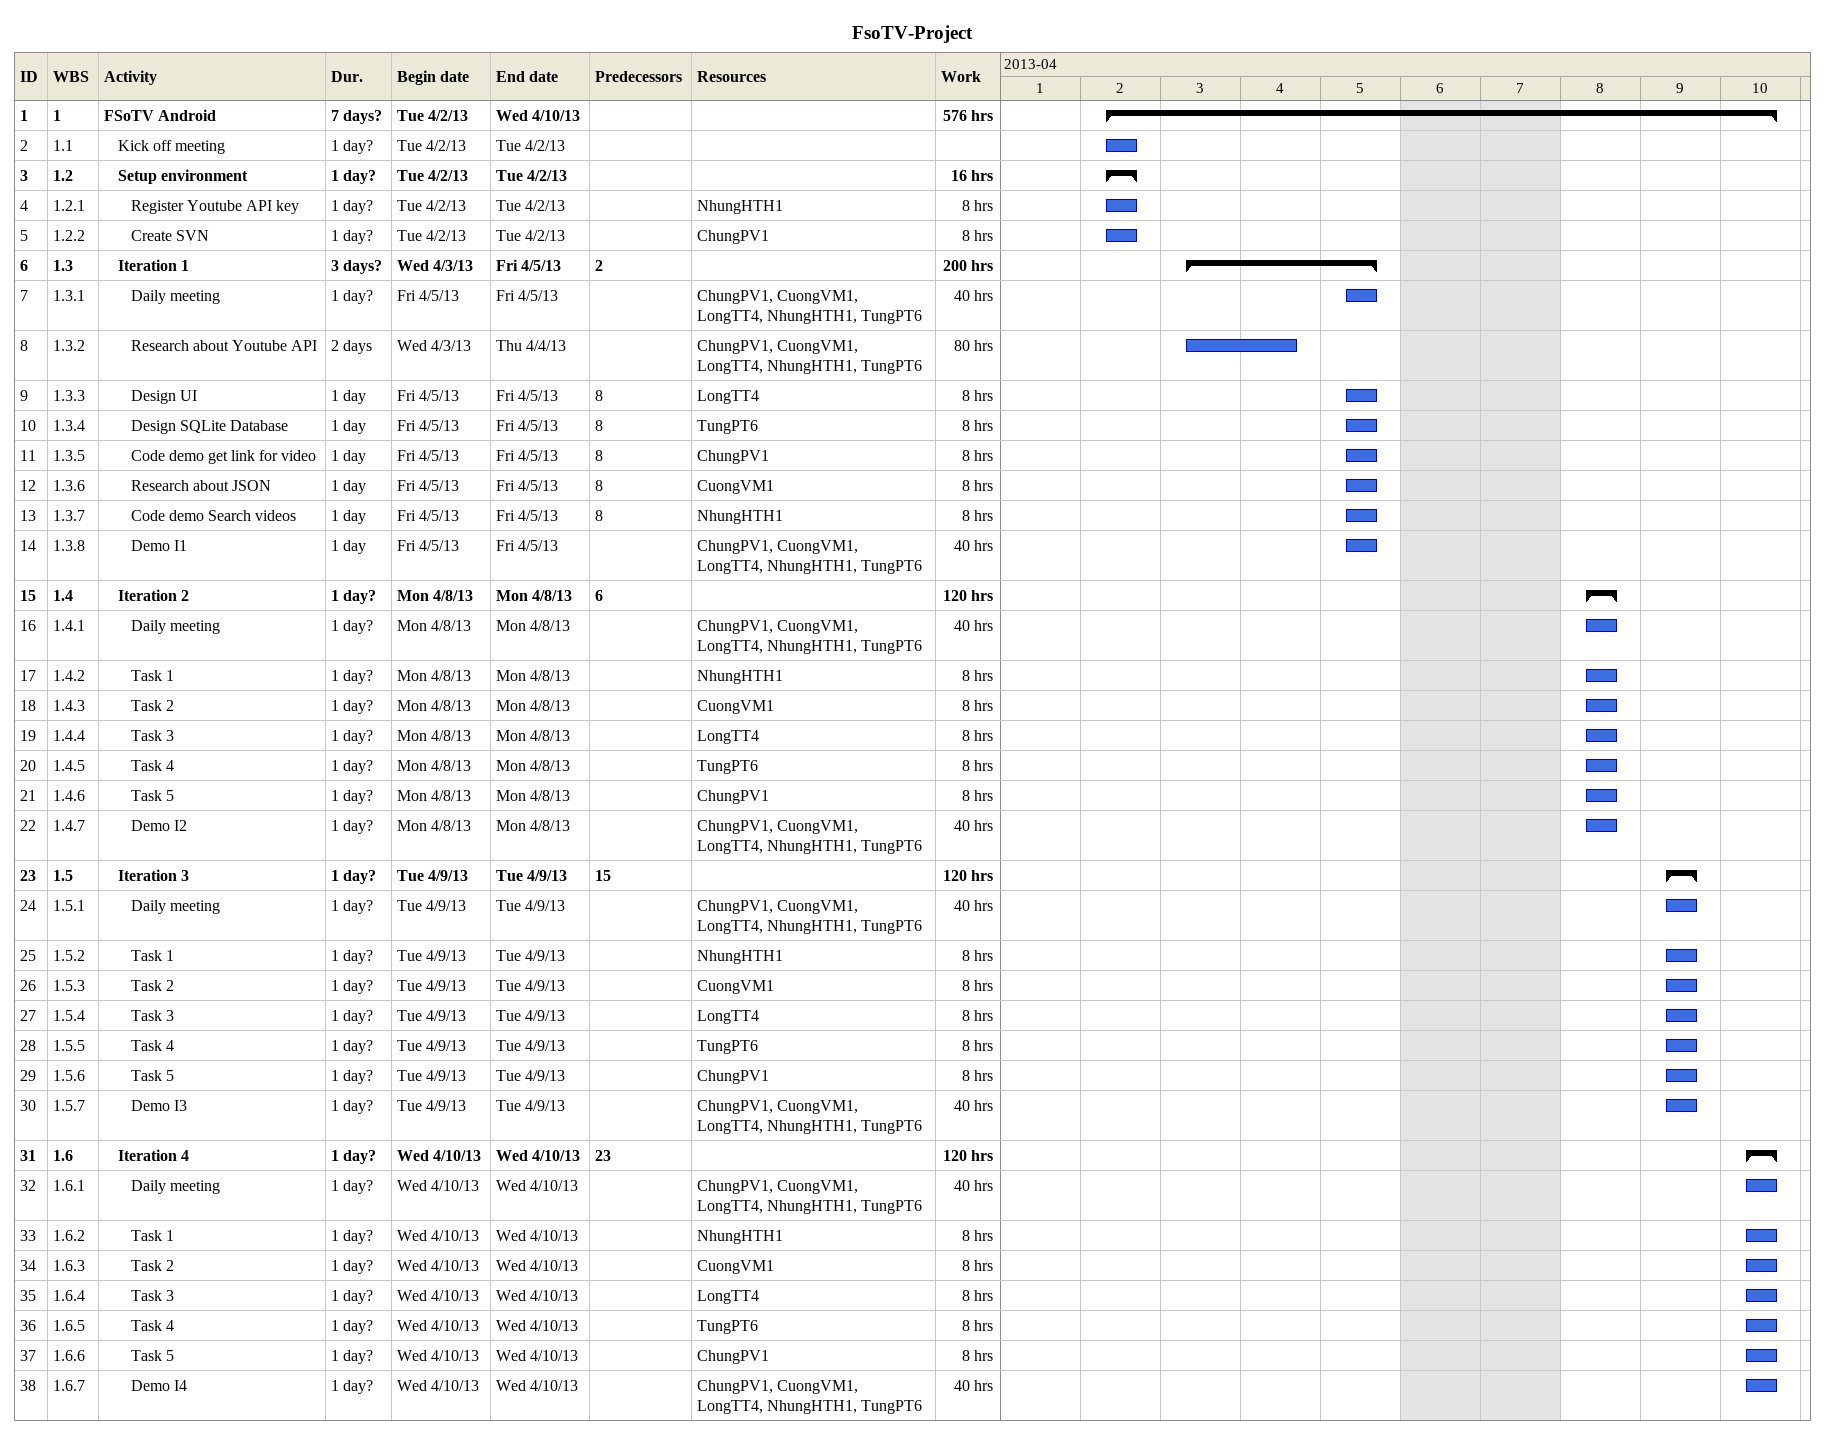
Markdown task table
FsoTV-Project

| ID | WBS | Task | Duration | Start | Finish | Predecessors | Resources | Work (h) |
|---|---|---|---|---|---|---|---|---|
| 1 | 1 | **FSoTV Android** | 7d? | 2013-04-02 | 2013-04-10 |  |  | 576 |
| 2 | 1.1 | Kick off meeting | 1d? | 2013-04-02 | 2013-04-02 |  |  |  |
| 3 | 1.2 | **Setup environment** | 1d? | 2013-04-02 | 2013-04-02 |  |  | 16 |
| 4 | 1.2.1 | Register Youtube API key | 1d? | 2013-04-02 | 2013-04-02 |  | NhungHTH1 | 8 |
| 5 | 1.2.2 | Create SVN | 1d? | 2013-04-02 | 2013-04-02 |  | ChungPV1 | 8 |
| 6 | 1.3 | **Iteration 1** | 3d? | 2013-04-03 | 2013-04-05 | 2 |  | 200 |
| 7 | 1.3.1 | Daily meeting | 1d? | 2013-04-05 | 2013-04-05 |  | ChungPV1, CuongVM1, LongTT4, NhungHTH1, TungPT6 | 40 |
| 8 | 1.3.2 | Research about Youtube API | 2d | 2013-04-03 | 2013-04-04 |  | ChungPV1, CuongVM1, LongTT4, NhungHTH1, TungPT6 | 80 |
| 9 | 1.3.3 | Design UI | 1d | 2013-04-05 | 2013-04-05 | 8 | LongTT4 | 8 |
| 10 | 1.3.4 | Design SQLite Database | 1d | 2013-04-05 | 2013-04-05 | 8 | TungPT6 | 8 |
| 11 | 1.3.5 | Code demo get link for video | 1d | 2013-04-05 | 2013-04-05 | 8 | ChungPV1 | 8 |
| 12 | 1.3.6 | Research about JSON | 1d | 2013-04-05 | 2013-04-05 | 8 | CuongVM1 | 8 |
| 13 | 1.3.7 | Code demo Search videos | 1d | 2013-04-05 | 2013-04-05 | 8 | NhungHTH1 | 8 |
| 14 | 1.3.8 | Demo I1 | 1d | 2013-04-05 | 2013-04-05 |  | ChungPV1, CuongVM1, LongTT4, NhungHTH1, TungPT6 | 40 |
| 15 | 1.4 | **Iteration 2** | 1d? | 2013-04-08 | 2013-04-08 | 6 |  | 120 |
| 16 | 1.4.1 | Daily meeting | 1d? | 2013-04-08 | 2013-04-08 |  | ChungPV1, CuongVM1, LongTT4, NhungHTH1, TungPT6 | 40 |
| 17 | 1.4.2 | Task 1 | 1d? | 2013-04-08 | 2013-04-08 |  | NhungHTH1 | 8 |
| 18 | 1.4.3 | Task 2 | 1d? | 2013-04-08 | 2013-04-08 |  | CuongVM1 | 8 |
| 19 | 1.4.4 | Task 3 | 1d? | 2013-04-08 | 2013-04-08 |  | LongTT4 | 8 |
| 20 | 1.4.5 | Task 4 | 1d? | 2013-04-08 | 2013-04-08 |  | TungPT6 | 8 |
| 21 | 1.4.6 | Task 5 | 1d? | 2013-04-08 | 2013-04-08 |  | ChungPV1 | 8 |
| 22 | 1.4.7 | Demo I2 | 1d? | 2013-04-08 | 2013-04-08 |  | ChungPV1, CuongVM1, LongTT4, NhungHTH1, TungPT6 | 40 |
| 23 | 1.5 | **Iteration 3** | 1d? | 2013-04-09 | 2013-04-09 | 15 |  | 120 |
| 24 | 1.5.1 | Daily meeting | 1d? | 2013-04-09 | 2013-04-09 |  | ChungPV1, CuongVM1, LongTT4, NhungHTH1, TungPT6 | 40 |
| 25 | 1.5.2 | Task 1 | 1d? | 2013-04-09 | 2013-04-09 |  | NhungHTH1 | 8 |
| 26 | 1.5.3 | Task 2 | 1d? | 2013-04-09 | 2013-04-09 |  | CuongVM1 | 8 |
| 27 | 1.5.4 | Task 3 | 1d? | 2013-04-09 | 2013-04-09 |  | LongTT4 | 8 |
| 28 | 1.5.5 | Task 4 | 1d? | 2013-04-09 | 2013-04-09 |  | TungPT6 | 8 |
| 29 | 1.5.6 | Task 5 | 1d? | 2013-04-09 | 2013-04-09 |  | ChungPV1 | 8 |
| 30 | 1.5.7 | Demo I3 | 1d? | 2013-04-09 | 2013-04-09 |  | ChungPV1, CuongVM1, LongTT4, NhungHTH1, TungPT6 | 40 |
| 31 | 1.6 | **Iteration 4** | 1d? | 2013-04-10 | 2013-04-10 | 23 |  | 120 |
| 32 | 1.6.1 | Daily meeting | 1d? | 2013-04-10 | 2013-04-10 |  | ChungPV1, CuongVM1, LongTT4, NhungHTH1, TungPT6 | 40 |
| 33 | 1.6.2 | Task 1 | 1d? | 2013-04-10 | 2013-04-10 |  | NhungHTH1 | 8 |
| 34 | 1.6.3 | Task 2 | 1d? | 2013-04-10 | 2013-04-10 |  | CuongVM1 | 8 |
| 35 | 1.6.4 | Task 3 | 1d? | 2013-04-10 | 2013-04-10 |  | LongTT4 | 8 |
| 36 | 1.6.5 | Task 4 | 1d? | 2013-04-10 | 2013-04-10 |  | TungPT6 | 8 |
| 37 | 1.6.6 | Task 5 | 1d? | 2013-04-10 | 2013-04-10 |  | ChungPV1 | 8 |
| 38 | 1.6.7 | Demo I4 | 1d? | 2013-04-10 | 2013-04-10 |  | ChungPV1, CuongVM1, LongTT4, NhungHTH1, TungPT6 | 40 |
